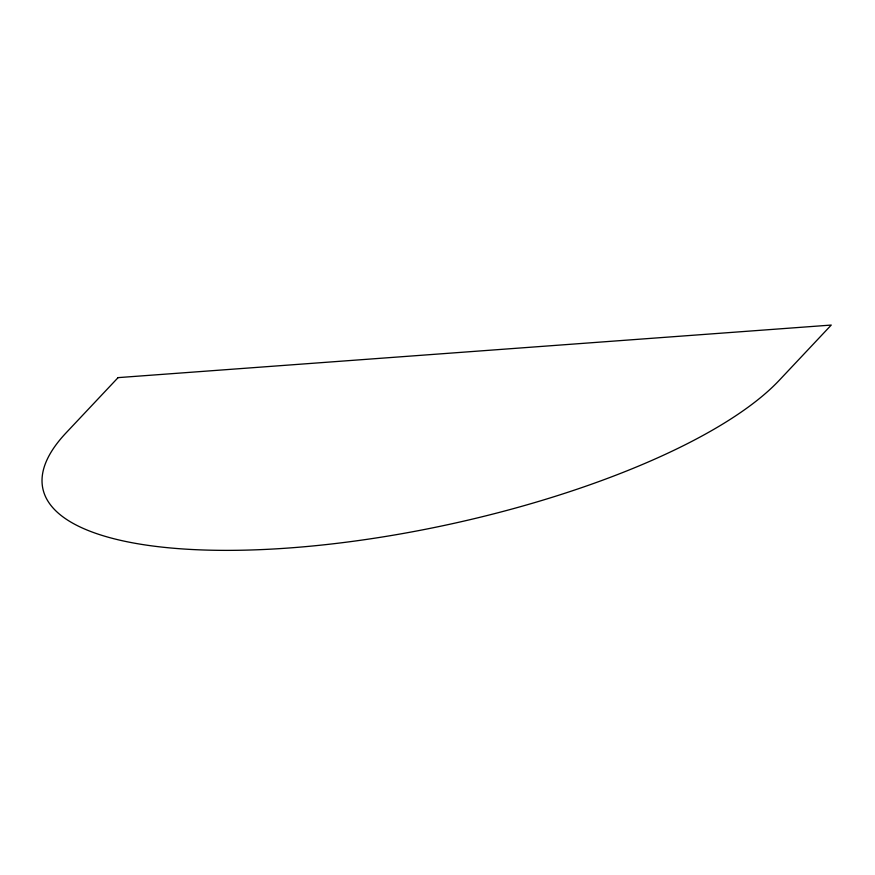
<?xml version="1.0" encoding="UTF-8"?>
<svg xmlns="http://www.w3.org/2000/svg" width="875" height="875" viewBox="0 0 875 875"><rect width="100%" height="100%" fill="white"/><g stroke="black" fill="none" stroke-linecap="round" stroke-linejoin="round"><path stroke-width="1.31" d="M118.081 377.628L66.03 432.917A388.511 120.695 -12.2 0 0 289.592 547.947A388.511 120.695 -12.2 0 0 779.198 380.363L831.25 325.062L118.081 377.628"/></g></svg>
